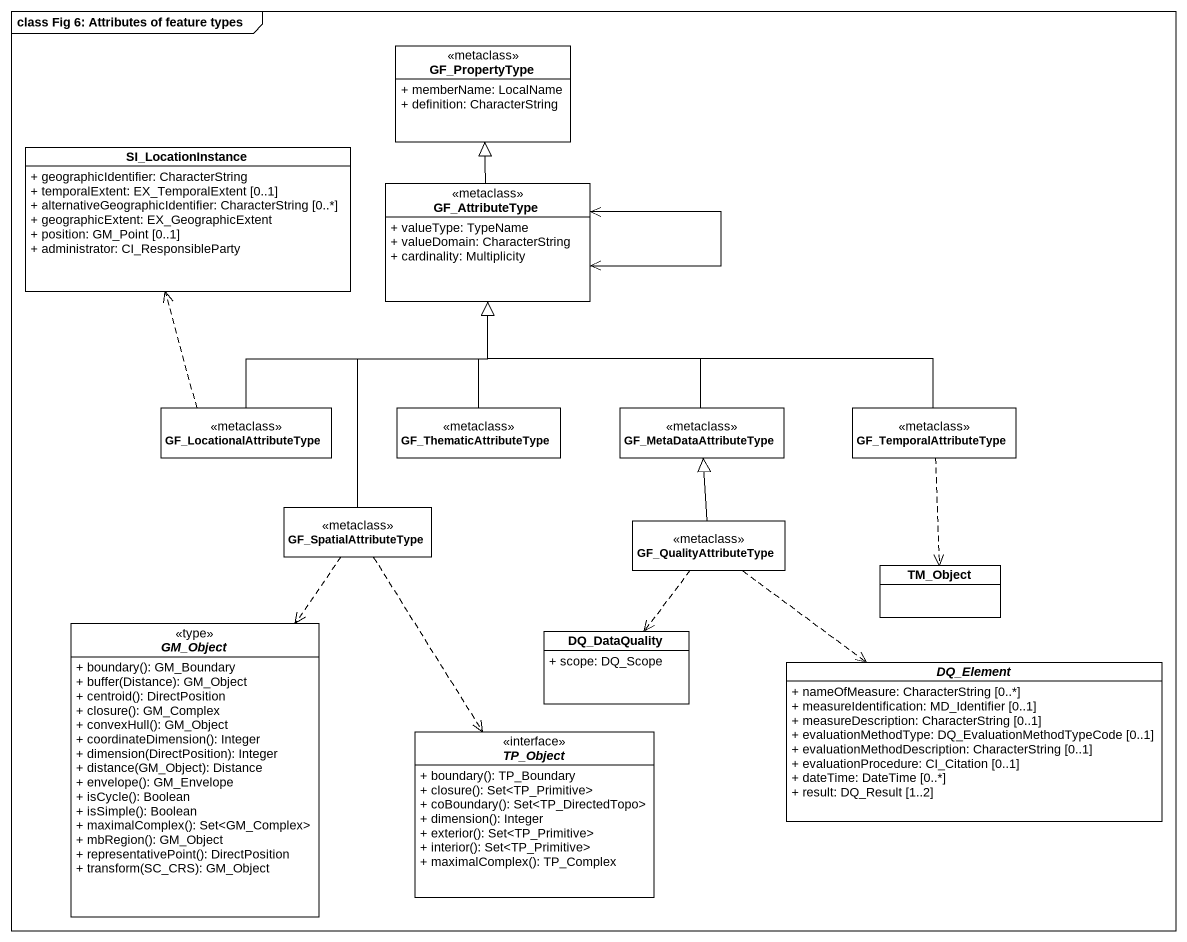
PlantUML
@startuml
mainframe class Fig 6: Attributes of feature types
hide circle
hide empty members
skinparam classAttributeIconSize 0
class GF_PropertyType <<metaclass>> {
  + memberName: LocalName
  + definition: CharacterString
}
class SI_LocationInstance {
  + geographicIdentifier: CharacterString
  + temporalExtent: EX_TemporalExtent [0..1]
  + alternativeGeographicIdentifier: CharacterString [0..*]
  + geographicExtent: EX_GeographicExtent
  + position: GM_Point [0..1]
  + administrator: CI_ResponsibleParty
}
class GF_AttributeType <<metaclass>> {
  + valueType: TypeName
  + valueDomain: CharacterString
  + cardinality: Multiplicity
}
class GF_LocationalAttributeType <<metaclass>>
class GF_ThematicAttributeType <<metaclass>>
class GF_MetaDataAttributeType <<metaclass>>
class GF_TemporalAttributeType <<metaclass>>
class GF_SpatialAttributeType <<metaclass>>
class GF_QualityAttributeType <<metaclass>>
class TM_Object
abstract class GM_Object <<type>> {
  + boundary(): GM_Boundary
  + buffer(Distance): GM_Object
  + centroid(): DirectPosition
  + closure(): GM_Complex
  + convexHull(): GM_Object
  + coordinateDimension(): Integer
  + dimension(DirectPosition): Integer
  + distance(GM_Object): Distance
  + envelope(): GM_Envelope
  + isCycle(): Boolean
  + isSimple(): Boolean
  + maximalComplex(): Set<GM_Complex>
  + mbRegion(): GM_Object
  + representativePoint(): DirectPosition
  + transform(SC_CRS): GM_Object
}
class DQ_DataQuality {
  + scope: DQ_Scope
}
abstract class DQ_Element {
  + nameOfMeasure: CharacterString [0..*]
  + measureIdentification: MD_Identifier [0..1]
  + measureDescription: CharacterString [0..1]
  + evaluationMethodType: DQ_EvaluationMethodTypeCode [0..1]
  + evaluationMethodDescription: CharacterString [0..1]
  + evaluationProcedure: CI_Citation [0..1]
  + dateTime: DateTime [0..*]
  + result: DQ_Result [1..2]
}
interface TP_Object {
  + boundary(): TP_Boundary
  + closure(): Set<TP_Primitive>
  + coBoundary(): Set<TP_DirectedTopo>
  + dimension(): Integer
  + exterior(): Set<TP_Primitive>
  + interior(): Set<TP_Primitive>
  + maximalComplex(): TP_Complex
}
GF_AttributeType -up-|> GF_PropertyType
GF_AttributeType <--> GF_AttributeType
GF_LocationalAttributeType .up.> SI_LocationInstance
GF_LocationalAttributeType -up-|> GF_AttributeType
GF_ThematicAttributeType -up-|> GF_AttributeType
GF_MetaDataAttributeType -up-|> GF_AttributeType
GF_TemporalAttributeType -left-|> GF_AttributeType
GF_TemporalAttributeType ..> TM_Object
GF_SpatialAttributeType -up-|> GF_AttributeType
GF_SpatialAttributeType ..> GM_Object
GF_SpatialAttributeType ..> TP_Object
GF_QualityAttributeType -up-|> GF_MetaDataAttributeType
GF_QualityAttributeType ..> DQ_DataQuality
GF_QualityAttributeType ..> DQ_Element
@enduml
